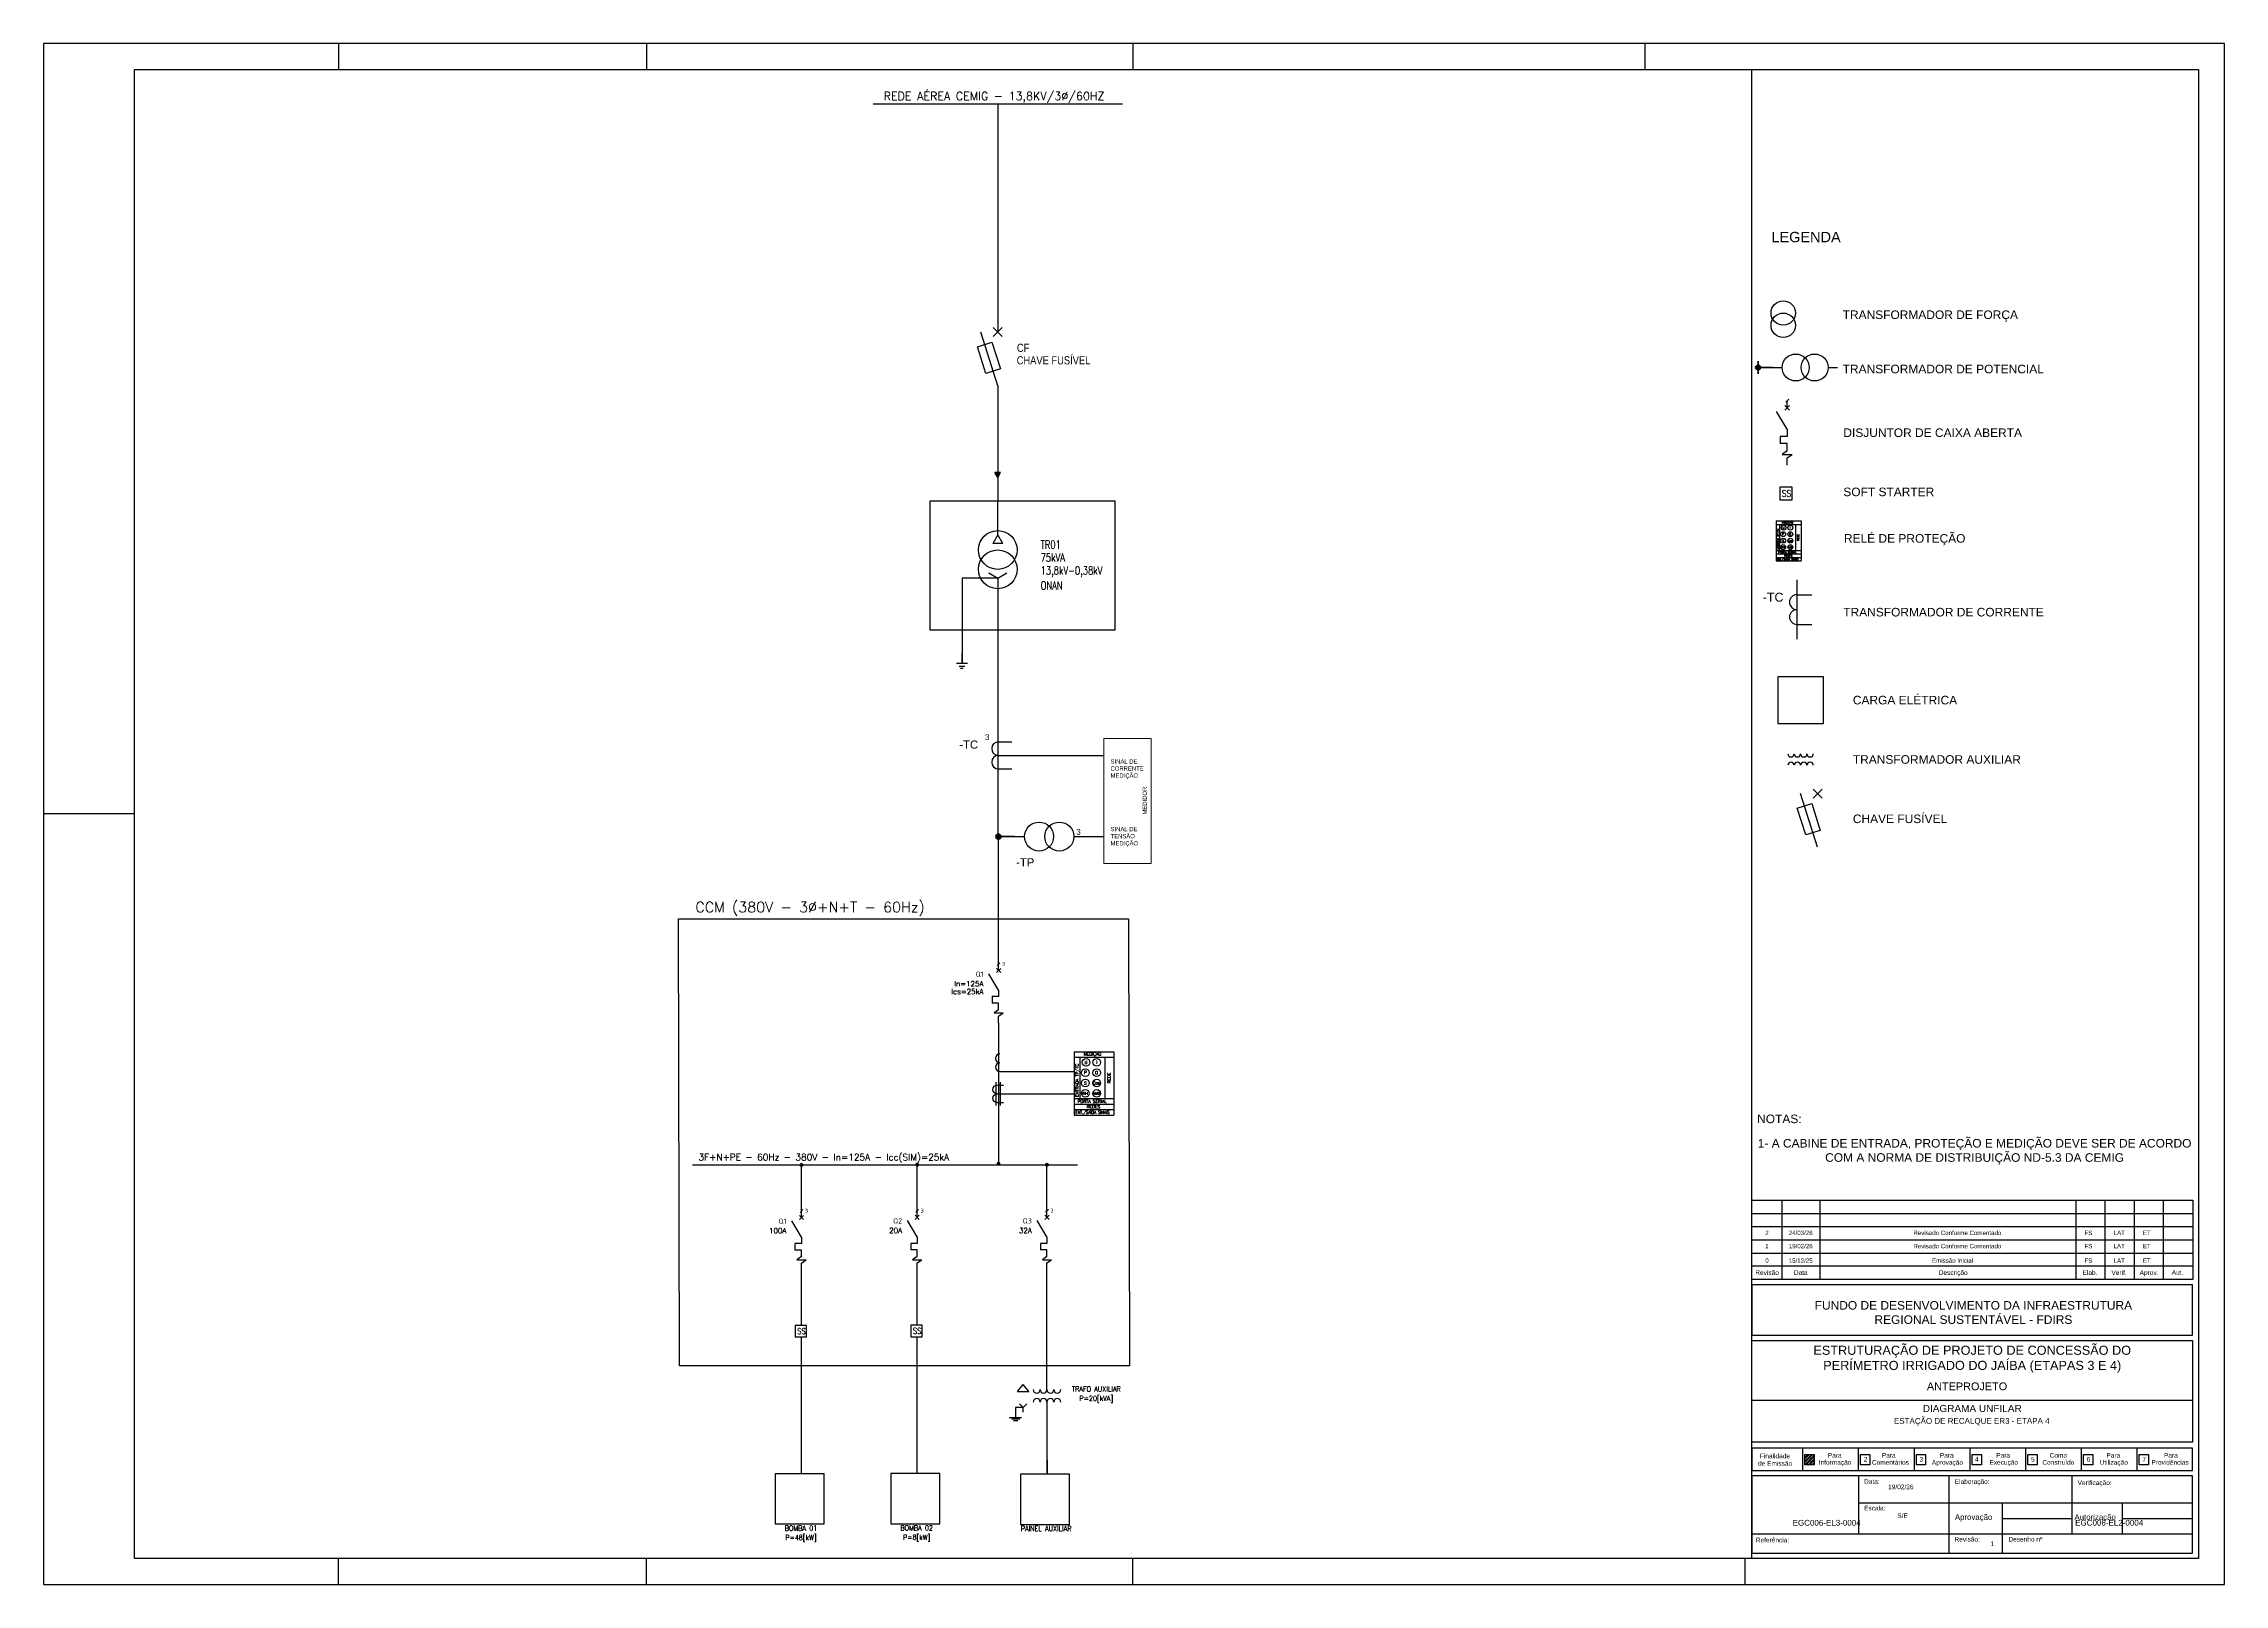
# Paper-space layout 'Layout1' of a CAD drawing. Header units: metres, sheet in millimetres. Extents: x 0 to 841, y 0 to 594.
# The model-space entities are those that its viewports show. They can reach past a viewport. Long polylines and large blocks are cut down to what shows.
import ezdxf
from ezdxf.enums import TextEntityAlignment as Align

# ---------------------------------------------------------------- set-up
doc = ezdxf.new("R2010")
doc.units = ezdxf.units.M
doc.header["$LTSCALE"] = 50
doc.header["$MEASUREMENT"] = 0
doc.header["$PDMODE"] = 1
doc.header["$PDSIZE"] = 10
for name, pattern in [('CONTINUA', [0.6, 0.2, 0.2, 0.2]), ('DASHDOTX2', [2, 1, -0.5, 0, -0.5]), ('PHANTOM', [63.5, 31.75, -6.35, 6.35, -6.35, 6.35, -6.35])]:
    doc.linetypes.add(name, pattern=pattern)
doc.layers.get('0').update_dxf_attribs({"linetype": 'CONTINUOUS'})
for name, color, linetype in [('1', 1, 'CONTINUOUS'), ('2', 7, 'CONTINUOUS'), ('3', 1, 'CONTINUOUS'), ('5', 1, 'CONTINUOUS'), ('A-FORMATO', 7, 'CONTINUOUS'), ('condutores', 1, 'CONTINUOUS'), ('E-SYM2', 7, 'CONTINUOUS'), ('EL_TEXTO', 2, 'CONTINUOUS'), ('EL_VIEWPORT', 6, 'CONTINUOUS'), ('LIMITE', 4, 'DASHDOTX2'), ('LINHA V', 3, 'CONTINUOUS'), ('NOTAS_GERAIS', 8, 'CONTINUOUS')]:
    doc.layers.add(name, color=color, linetype=linetype)
doc.layers.add('A-WINDOWS', color=255, linetype='CONTINUOUS', plot=False)
for name, color, linetype, lineweight in [('EPLAN100', 7, 'CONTINUOUS', 0), ('EPLAN108', 1, 'CONTINUOUS', 35), ('EPLAN300', 1, 'CONTINUOUS', 25), ('EPLAN311', 1, 'CONTINUOUS', 25), ('EPLAN400', 7, 'CONTINUOUS', 35), ('EPLAN540', 1, 'CONTINUOUS', 50)]:
    doc.layers.add(name, color=color, linetype=linetype, lineweight=lineweight)
doc.styles.add('ARIAL', font='arial.ttf', dxfattribs={"height": 50})
doc.styles.add('Arial Narrow2', font='ARIALN.TTF', dxfattribs={"height": 2})
doc.styles.add('R120', font='simplex.shx', dxfattribs={"height": 3})
doc.styles.add('ROMANS', font='romans.shx', dxfattribs={"width": 0.9})
doc.styles.add('SIMPLEX', font='isocp.shx')

# ---------------------------------------------------------------- blocks, each defined once
blk = doc.blocks.new('A$C867801d4')
at = {"layer": 'EPLAN311', "linetype": 'Continuous', "lineweight": 50, "ltscale": 4}
h = blk.add_hatch(color=1, dxfattribs=at)
edge = h.paths.add_edge_path()
edge.add_arc((-179.85, -124.86), 0.909, 0, 360)
at = {"color": 7}
for p, q in [((-158.61, -287.37), (-155.12, -290.85)), ((-158.61, -290.85), (-155.12, -287.37))]:
    blk.add_line(p, q, dxfattribs=at)
at = {"layer": '1'}
blk.add_line((-169.17, -138.24), (-168, -137.07), dxfattribs=at)
at = {"layer": '3', "color": 1}
for p, q in [((-167.71, -139.54), (-169.46, -141.29)), ((-169.46, -139.54), (-167.71, -141.29)), ((-168.59, -151.46), (-171.35, -151.46)), ((-171.35, -151.46), (-171.35, -154.22)), ((-168.59, -154.22), (-171.35, -154.22))]:
    blk.add_line(p, q, dxfattribs=at)
at = {"layer": '3'}
for p, q in [((-168.59, -156.99), (-170.52, -158.37)), ((-170.52, -158.37), (-166.65, -158.37)), ((-168.59, -159.75), (-166.65, -158.37))]:
    blk.add_line(p, q, dxfattribs=at)
for points in [[(-166.71, -170.98), (-171.5, -170.98), (-171.5, -175.88), (-166.71, -175.88)], [(-154.65, -244.15), (-172.21, -244.15), (-172.21, -262.09), (-154.65, -262.09)]]:
    blk.add_lwpolyline(points, close=True, dxfattribs=at)
at = {"layer": '5', "color": 1}
for p, q in [((-168.59, -148.7), (-172.73, -141.8)), ((-168.59, -148.7), (-168.59, -151.46)), ((-168.59, -156.99), (-168.59, -154.22))]:
    blk.add_line(p, q, dxfattribs=at)
at = {"layer": '5'}
for p, q in [((-168.59, -140.41), (-168.59, -137.65)), ((-168.59, -162.51), (-168.59, -159.75))]:
    blk.add_line(p, q, dxfattribs=at)
at = {"layer": 'A-FORMATO'}
for p, q in [((-172.88, -184.03), (-163.25, -184.03)), ((-172.88, -184.03), (-172.88, -199.43)), ((-163.25, -184.03), (-163.25, -199.43)), ((-172.88, -185.37), (-163.25, -185.37)), ((-171.54, -185.37), (-171.54, -195.41)), ((-165.32, -195.41), (-165.32, -185.37)), ((-172.88, -195.41), (-163.25, -195.41)), ((-172.88, -196.75), (-163.25, -196.75)), ((-172.88, -198.09), (-163.25, -198.09)), ((-172.88, -199.43), (-163.25, -199.43)), ((-171.54, -195.41), (-163.25, -195.41))]:
    blk.add_line(p, q, dxfattribs=at)
at = {"layer": 'A-FORMATO', "color": 3}
for centre in [(-170.13, -103.86), (-170.13, -108.58)]:
    blk.add_circle(centre, 4.71, dxfattribs=at)
at = {"layer": 'A-FORMATO'}
for centre in [(-170.16, -189.13), (-170.16, -191.64), (-170.16, -194.15), (-169.98, -186.62), (-167.39, -186.62), (-167.39, -189.13), (-167.39, -191.64), (-167.39, -194.15)]:
    blk.add_circle(centre, 0.936, dxfattribs=at)
at = {"layer": 'EL_VIEWPORT', "color": 1, "linetype": 'Continuous'}
for centre, start, end in [((-167.11, -273.77), 180, 0), ((-167.11, -278.22), 0, 180), ((-164.66, -273.77), 180, 0), ((-164.66, -278.22), 0, 180), ((-162.2, -273.77), 180, 0), ((-162.2, -278.22), 0, 180), ((-159.75, -273.77), 180, 0), ((-159.75, -278.22), 0, 180)]:
    blk.add_arc(centre, 1.23, start, end, dxfattribs=at)
at = {"layer": 'EPLAN300', "linetype": 'Continuous', "lineweight": 25, "ltscale": 4}
for p, q in [((-174.14, -124.86), (-170.5, -124.86)), ((-152.83, -124.86), (-149.19, -124.86)), ((-164.84, -206.73), (-164.84, -229.65)), ((-164.84, -212.46), (-159.1, -212.46)), ((-164.84, -223.92), (-159.1, -223.92))]:
    blk.add_line(p, q, dxfattribs=at)
for centre in [(-165.31, -124.86), (-158.03, -124.86)]:
    blk.add_circle(centre, 5.2, dxfattribs=at)
for centre in [(-164.84, -215.33), (-164.84, -221.06)]:
    blk.add_arc(centre, 2.87, 90, 270, dxfattribs=at)
at = {"layer": 'EPLAN311', "color": 1, "linetype": 'Continuous', "lineweight": 50, "ltscale": 4}
for p, q in [((-179.85, -122.44), (-179.85, -127.29)), ((-177.43, -124.86), (-179.85, -124.86))]:
    blk.add_line(p, q, dxfattribs=at)
at = {"layer": 'EPLAN311', "linetype": 'Continuous'}
blk.add_line((-156.86, -309.79), (-163.43, -289.11), dxfattribs=at)
at = {"layer": 'EPLAN311'}
blk.add_lwpolyline([(-159.13, -292.96), (-155.85, -303.3), (-161.43, -305.07), (-164.72, -294.73), (-159.13, -292.96)], dxfattribs=at)
at = {"layer": 'EPLAN311', "color": 1, "linetype": 'Continuous', "lineweight": 50, "ltscale": 4}
blk.add_circle((-179.85, -124.86), 0.909, dxfattribs=at)
at = {"layer": 'EPLAN540', "color": 1, "linetype": 'Continuous', "lineweight": 50, "ltscale": 4}
blk.add_line((-177.43, -124.86), (-174.14, -124.86), dxfattribs=at)
at = {"layer": 'A-FORMATO', "color": 2, "insert": (-174.67, -72.56), "char_height": 4, "width": 135.9324, "attachment_point": 1, "style": 'ARIAL'}
blk.add_mtext('LEGENDA ', dxfattribs=at)
at = {"layer": 'A-FORMATO', "char_height": 3.3, "width": 135.9324, "attachment_point": 4, "style": 'ARIAL'}
for s, insert in [('TRANSFORMADOR DE FORÇA', (-147.21, -105.02)), ('TRANSFORMADOR DE POTENCIAL', (-147.21, -125.47)), ('DISJUNTOR DE CAIXA ABERTA', (-146.95, -150.03)), ('SOFT STARTER', (-146.96, -172.84)), ('RELÉ DE PROTEÇÃO', (-146.72, -191.26)), ('TRANSFORMADOR DE CORRENTE', (-146.98, -219.21)), ('CARGA ELÉTRICA', (-143.28, -253.12)), ('TRANSFORMADOR AUXILIAR', (-143.28, -276)), ('CHAVE FUSÍVEL', (-143.28, -298.88))]:
    blk.add_mtext(s, dxfattribs=dict(at, insert=insert))
at = {"layer": 'EL_TEXTO', "insert": (-168.86, -172.19), "char_height": 2.4758, "width": 29.1959, "attachment_point": 2, "line_spacing_factor": 1.074406, "style": 'ROMANS'}
blk.add_mtext('{\\W0.85;SS}', dxfattribs=at)
at = {"layer": 'EPLAN400', "color": 1, "style": 'ARIAL'}
blk.add_text('-TC', height=3.444, dxfattribs=at).set_placement((-170.02, -215.14), align=Align.RIGHT)
at = {"layer": 'NOTAS_GERAIS', "linetype": 'CONTINUA', "lineweight": 25, "style": 'ROMANS'}
for s, height, p in [('MEDIÇÃO', 0.76, (-170.61, -184.99)), ('S', 0.76, (-170.49, -192.05)), ('P', 0.76, (-170.51, -189.45)), ('U', 0.76, (-170.37, -187)), ('Q', 0.76, (-167.8, -189.52)), ('I', 0.76, (-167.52, -186.94)), ('PORTA SERIAL', 0.7599, (-172.07, -196.46)), ('WH', 0.76, (-171.01, -194.54)), ('REDES', 0.76, (-169.83, -197.78))]:
    blk.add_text(s, height=height, dxfattribs=at).set_placement(p)
for s, height, p in [('ENTRADA TP/TC', 0.7599, (-171.81, -195.01)), ('REDE', 0.76, (-164.02, -191.72))]:
    blk.add_text(s, height=height, rotation=90, dxfattribs=at).set_placement(p)
for s, height, width, p in [('Cos', 0.76, 0.9, (-168.33, -192.01)), ('ENT./SAÍDA SINAIS', 0.7599, 0.85, (-172.62, -199.12))]:
    blk.add_text(s, height=height, dxfattribs=dict(at, width=width)).set_placement(p)
at = {"layer": 'NOTAS_GERAIS', "style": 'R120', "width": 0.65}
blk.add_text('VARH', height=0.684, dxfattribs=at).set_placement((-168.25, -194.53))
blk = doc.blocks.new('TRAFO_JANELA')
at = {"ltscale": 5}
for p, q in [((0, -4.47), (0, 4.47)), ((0.49, 3.36), (2.95, 3.36)), ((1.66, -4.47), (1.66, 4.47)), ((0.49, -0.01), (2.95, -0.01)), ((0.49, -3.39), (2.95, -3.39))]:
    blk.add_line(p, q, dxfattribs=at)
for centre in [(0.49, 1.68), (0.49, -1.7)]:
    blk.add_arc(centre, 1.69, 90, 270)
blk = doc.blocks.new('TRAFO_CORRENTE')
at = {"ltscale": 5}
blk.add_line((0.97, -3.37), (6.7, -3.37), dxfattribs=at)
for centre in [(0.97, 1.69), (0.97, -1.69)]:
    blk.add_arc(centre, 1.69, 90, 270)
blk = doc.blocks.new('*U4')
at = {"layer": '1'}
blk.add_line((-0.53, -0.53), (0.53, 0.53), dxfattribs=at)
at = {"layer": '3', "color": 1}
for p, q in [((0.8, -1.7), (-0.8, -3.3)), ((-0.8, -1.7), (0.8, -3.3)), ((0, -12.5), (-2.5, -12.5)), ((-2.5, -12.5), (-2.5, -15)), ((0, -15), (-2.5, -15))]:
    blk.add_line(p, q, dxfattribs=at)
at = {"layer": '3'}
for p, q in [((0, -17.5), (-1.75, -18.75)), ((-1.75, -18.75), (1.75, -18.75)), ((0, -20), (1.75, -18.75))]:
    blk.add_line(p, q, dxfattribs=at)
at = {"layer": '5'}
for p, q in [((0, -2.5), (0, 0)), ((0, -22.5), (0, -20))]:
    blk.add_line(p, q, dxfattribs=at)
at = {"layer": '5', "color": 1}
for p, q in [((0, -10), (-3.75, -3.76)), ((0, -10), (0, -12.5)), ((0, -17.5), (0, -15))]:
    blk.add_line(p, q, dxfattribs=at)
at = {"layer": '2', "style": 'SIMPLEX'}
blk.add_attdef('POLOS', text='', height=1.5, dxfattribs=at).set_placement((1.3, 0.08), align=Align.MIDDLE_LEFT)
at = {"layer": 'EL_TEXTO', "style": 'ROMANS'}
for tag, p in [('CORRNOM', (-5.79, -7.54)), ('CAPINTERR', (-5.79, -10.54)), ('AJMAGN', (-5.79, -16.54)), ('AJTERM', (-5.79, -13.54))]:
    blk.add_attdef(tag, text='', height=2, dxfattribs=at).set_placement(p, align=Align.MIDDLE_RIGHT)
at = {"layer": 'EL_TEXTO', "color": 1, "style": 'SIMPLEX'}
blk.add_attdef('TAG', text='', height=2, dxfattribs=at).set_placement((-5.79, -3.88), align=Align.MIDDLE_RIGHT)
blk = doc.blocks.new('*U5')
at = {"layer": '1'}
blk.add_line((-0.53, -0.53), (0.53, 0.53), dxfattribs=at)
at = {"layer": '3', "color": 1}
for p, q in [((0.8, -1.7), (-0.8, -3.3)), ((-0.8, -1.7), (0.8, -3.3)), ((0, -12.5), (-2.5, -12.5)), ((-2.5, -12.5), (-2.5, -15)), ((0, -15), (-2.5, -15))]:
    blk.add_line(p, q, dxfattribs=at)
at = {"layer": '3'}
for p, q in [((0, -17.5), (-1.75, -18.75)), ((-1.75, -18.75), (1.75, -18.75)), ((0, -20), (1.75, -18.75))]:
    blk.add_line(p, q, dxfattribs=at)
at = {"layer": '5'}
for p, q in [((0, -2.5), (0, 0)), ((0, -22.5), (0, -20))]:
    blk.add_line(p, q, dxfattribs=at)
at = {"layer": '5', "color": 1}
for p, q in [((0, -10), (-3.75, -3.76)), ((0, -10), (0, -12.5)), ((0, -17.5), (0, -15))]:
    blk.add_line(p, q, dxfattribs=at)
at = {"layer": '2', "style": 'SIMPLEX'}
blk.add_attdef('POLOS', text='', height=1.5, dxfattribs=at).set_placement((1.3, 0.08), align=Align.MIDDLE_LEFT)
at = {"layer": 'EL_TEXTO', "style": 'ROMANS'}
for tag, p in [('CORRNOM', (-5.79, -7.54)), ('CAPINTERR', (-5.79, -10.54)), ('AJMAGN', (-5.79, -16.54)), ('AJTERM', (-5.79, -13.54))]:
    blk.add_attdef(tag, text='', height=2, dxfattribs=at).set_placement(p, align=Align.MIDDLE_RIGHT)
at = {"layer": 'EL_TEXTO', "color": 1, "style": 'SIMPLEX'}
blk.add_attdef('TAG', text='', height=2, dxfattribs=at).set_placement((-5.79, -3.88), align=Align.MIDDLE_RIGHT)
blk = doc.blocks.new('*U6')
at = {"layer": '1'}
blk.add_line((-0.53, -0.53), (0.53, 0.53), dxfattribs=at)
at = {"layer": '3', "color": 1}
for p, q in [((0.8, -1.7), (-0.8, -3.3)), ((-0.8, -1.7), (0.8, -3.3)), ((0, -12.5), (-2.5, -12.5)), ((-2.5, -12.5), (-2.5, -15)), ((0, -15), (-2.5, -15))]:
    blk.add_line(p, q, dxfattribs=at)
at = {"layer": '3'}
for p, q in [((0, -17.5), (-1.75, -18.75)), ((-1.75, -18.75), (1.75, -18.75)), ((0, -20), (1.75, -18.75))]:
    blk.add_line(p, q, dxfattribs=at)
at = {"layer": '5'}
for p, q in [((0, -2.5), (0, 0)), ((0, -22.5), (0, -20))]:
    blk.add_line(p, q, dxfattribs=at)
at = {"layer": '5', "color": 1}
for p, q in [((0, -10), (-3.75, -3.76)), ((0, -10), (0, -12.5)), ((0, -17.5), (0, -15))]:
    blk.add_line(p, q, dxfattribs=at)
at = {"layer": '2', "style": 'SIMPLEX'}
blk.add_attdef('POLOS', text='', height=1.5, dxfattribs=at).set_placement((1.3, 0.08), align=Align.MIDDLE_LEFT)
at = {"layer": 'EL_TEXTO', "style": 'ROMANS'}
for tag, p in [('CORRNOM', (-5.79, -7.54)), ('CAPINTERR', (-5.79, -10.54)), ('AJMAGN', (-5.79, -16.54)), ('AJTERM', (-5.79, -13.54))]:
    blk.add_attdef(tag, text='', height=2, dxfattribs=at).set_placement(p, align=Align.MIDDLE_RIGHT)
at = {"layer": 'EL_TEXTO', "color": 1, "style": 'SIMPLEX'}
blk.add_attdef('TAG', text='', height=2, dxfattribs=at).set_placement((-5.79, -3.88), align=Align.MIDDLE_RIGHT)
blk = doc.blocks.new('*U7')
at = {"layer": '1'}
blk.add_line((-0.53, -0.53), (0.53, 0.53), dxfattribs=at)
at = {"layer": '3', "color": 1}
for p, q in [((0.8, -1.7), (-0.8, -3.3)), ((-0.8, -1.7), (0.8, -3.3)), ((0, -12.5), (-2.5, -12.5)), ((-2.5, -12.5), (-2.5, -15)), ((0, -15), (-2.5, -15))]:
    blk.add_line(p, q, dxfattribs=at)
at = {"layer": '3'}
for p, q in [((0, -17.5), (-1.75, -18.75)), ((-1.75, -18.75), (1.75, -18.75)), ((0, -20), (1.75, -18.75))]:
    blk.add_line(p, q, dxfattribs=at)
at = {"layer": '5'}
for p, q in [((0, -2.5), (0, 0)), ((0, -22.5), (0, -20))]:
    blk.add_line(p, q, dxfattribs=at)
at = {"layer": '5', "color": 1}
for p, q in [((0, -10), (-3.75, -3.76)), ((0, -10), (0, -12.5)), ((0, -17.5), (0, -15))]:
    blk.add_line(p, q, dxfattribs=at)
at = {"layer": '2', "style": 'SIMPLEX'}
blk.add_attdef('POLOS', text='', height=1.5, dxfattribs=at).set_placement((1.3, 0.08), align=Align.MIDDLE_LEFT)
at = {"layer": 'EL_TEXTO', "style": 'ROMANS'}
for tag, p in [('CORRNOM', (-5.79, -7.54)), ('CAPINTERR', (-5.79, -10.54)), ('AJMAGN', (-5.79, -16.54)), ('AJTERM', (-5.79, -13.54))]:
    blk.add_attdef(tag, text='', height=2, dxfattribs=at).set_placement(p, align=Align.MIDDLE_RIGHT)
at = {"layer": 'EL_TEXTO', "color": 1, "style": 'SIMPLEX'}
blk.add_attdef('TAG', text='', height=2, dxfattribs=at).set_placement((-5.79, -3.88), align=Align.MIDDLE_RIGHT)

msp = doc.modelspace()

# ---------------------------------------------------------------- hatches: boundary and pattern name
at = {"layer": 'condutores', "linetype": 'CONTINUA', "lineweight": 25}
h = msp.add_hatch(color=256, dxfattribs=at)
h.dxf.hatch_style = 1
h.paths.add_polyline_path([(4204.78, 2937.5), (4207.2, 2937.5), (4205.99, 2935.41)])
at = {"layer": 'EPLAN311', "linetype": 'Continuous', "lineweight": 50, "ltscale": 4}
h = msp.add_hatch(color=1, dxfattribs=at)
edge = h.paths.add_edge_path()
edge.add_arc((4206.27, 2783.35), 1.07, 0, 360)

# ---------------------------------------------------------------- linework, layer by layer
at = {"color": 5, "linetype": 'Continuous'}
msp.add_line((4205.99, 2974.23), (4198.76, 2997.01), dxfattribs=at)
at = {"color": 7}
for p, q in [((4204.07, 2998.93), (4207.91, 2995.1)), ((4204.07, 2995.1), (4207.91, 2998.93))]:
    msp.add_line(p, q, dxfattribs=at)
for p, q in [((4238.35, 2692.25), (4255.15, 2692.25)), ((4238.35, 2692.25), (4238.35, 2665.39)), ((4238.35, 2689.91), (4255.15, 2689.91)), ((4240.69, 2689.91), (4240.69, 2672.39)), ((4251.53, 2672.39), (4251.53, 2689.91)), ((4255.15, 2692.25), (4255.15, 2665.39)), ((4238.35, 2672.39), (4255.15, 2672.39)), ((4238.35, 2670.06), (4255.15, 2670.06)), ((4240.69, 2672.39), (4255.15, 2672.39)), ((4238.35, 2667.72), (4255.15, 2667.72)), ((4238.35, 2665.39), (4255.15, 2665.39))]:
    msp.add_line(p, q)
at = {"color": 2}
msp.add_lwpolyline([(4203.49, 2992.77), (4207.11, 2981.38), (4200.96, 2979.43), (4197.34, 2990.82), (4203.49, 2992.77)], dxfattribs=at)
at = {"color": 3, "linetype": 'Continuous'}
for centre in [(4205.99, 2904.73), (4205.99, 2896.54)]:
    msp.add_circle(centre, 8.2, dxfattribs=at)
for centre in [(4243.4, 2687.73), (4247.92, 2687.72), (4243.1, 2683.35), (4243.1, 2678.97), (4247.92, 2683.34), (4247.92, 2678.96), (4243.1, 2674.59), (4247.92, 2674.58)]:
    msp.add_circle(centre, 1.63)
at = {"layer": '2', "ltscale": 0.1, "const_width": 0.829, "elevation": 93.91}
msp.add_lwpolyline([(4122.42, 2644.27, 1), (4123.25, 2644.27, 1)], format="xyb", close=True, dxfattribs=at)
at = {"layer": '2', "ltscale": 0.1, "const_width": 0.829}
for points in [[(4171.44, 2644.36, 1), (4172.27, 2644.36, 1)], [(4205.89, 2644.77, 1), (4206.72, 2644.77, 1)], [(4226.41, 2644.36, 1), (4227.24, 2644.36, 1)]]:
    msp.add_lwpolyline(points, format="xyb", close=True, dxfattribs=at)
at = {"layer": '3', "ltscale": 0.1}
for p, q in [((4122.84, 2624.93, 93.91), (4122.84, 2644.27, 93.91)), ((4171.85, 2625.03), (4171.85, 2644.36)), ((4226.83, 2625.03), (4226.83, 2644.36)), ((4122.84, 2576.33, 93.91), (4122.84, 2602.68, 93.91)), ((4171.85, 2576.43), (4171.85, 2602.77)), ((4226.83, 2549.09), (4226.83, 2602.77)), ((4122.84, 2513.5, 93.91), (4122.84, 2571.44, 93.91)), ((4171.85, 2513.59), (4171.85, 2571.53))]:
    msp.add_line(p, q, dxfattribs=at)
at = {"layer": '3'}
for p, q in [((4226.83, 2543.95), (4226.83, 2513.33)), ((4226.87, 2519.38), (4226.87, 2513.33))]:
    msp.add_line(p, q, dxfattribs=at)
at = {"layer": '3', "elevation": 93.91}
for points in [[(4124.98, 2576.33), (4120.19, 2576.33), (4120.19, 2571.44), (4124.98, 2571.44)], [(4132.39, 2513.44), (4111.64, 2513.44), (4111.64, 2492.24), (4132.39, 2492.24)]]:
    msp.add_lwpolyline(points, close=True, dxfattribs=at)
at = {"layer": '3'}
for points in [[(4173.99, 2576.43), (4169.2, 2576.43), (4169.2, 2571.53), (4173.99, 2571.53)], [(4181.41, 2513.53), (4160.66, 2513.53), (4160.66, 2492.33), (4181.41, 2492.33)], [(4236.42, 2513.26), (4215.67, 2513.26), (4215.67, 2492.06), (4236.42, 2492.06)]]:
    msp.add_lwpolyline(points, close=True, dxfattribs=at)
at = {"layer": 'condutores', "linetype": 'CONTINUA', "lineweight": 25}
for p, q in [((4205.99, 2935.41), (4204.78, 2937.5)), ((4207.2, 2937.5), (4204.78, 2937.5)), ((4205.99, 2935.41), (4207.2, 2937.5))]:
    msp.add_line(p, q, dxfattribs=at)
at = {"layer": 'condutores', "linetype": 'Continuous', "lineweight": 25}
msp.add_line((4207.03, 2674.39), (4238.13, 2674.39), dxfattribs=at)
msp.add_lwpolyline([(4206.89, 2683.82), (4238.35, 2683.82)], dxfattribs=at)
at = {"layer": 'condutores', "linetype": 'CONTINUA', "lineweight": 25}
for p in [(4243.25, 2683.34), (4251.53, 2685.02), (4090.8, 2626.84), (4099.08, 2628.51), (4004.47, 2543.29), (4012.76, 2544.97), (4011.93, 2495.22), (4003.64, 2493.54)]:
    msp.add_point(p, dxfattribs=at)
at = {"layer": 'E-SYM2', "linetype": 'Continuous'}
for p, q in [((4205.99, 2911.21), (4203.82, 2907.46)), ((4208.16, 2907.46), (4205.99, 2911.21)), ((4208.16, 2907.46), (4203.82, 2907.46)), ((4202.23, 2894.98), (4205.99, 2892.82)), ((4205.99, 2892.82), (4209.78, 2894.98))]:
    msp.add_line(p, q, dxfattribs=at)
at = {"layer": 'E-SYM2'}
for points in [[(4205.99, 2892.82), (4190.83, 2892.82), (4190.83, 2860.68)], [(4193.17, 2856.61), (4188.49, 2856.61)], [(4192, 2855.44), (4189.59, 2855.44)], [(4191.31, 2854.48), (4190.14, 2854.48)]]:
    msp.add_lwpolyline(points, dxfattribs=at)
msp.add_lwpolyline([(4190.83, 2860.68), (4190.83, 2860.68), (4190.83, 2856.61), (4190.83, 2856.61)], close=True, dxfattribs=at)
at = {"layer": 'EL_VIEWPORT', "color": 1, "linetype": 'Continuous'}
for p, q in [((4214.29, 2548.39), (4216.72, 2551.28)), ((4219.15, 2548.39), (4216.72, 2551.28)), ((4216.72, 2541.62), (4213.44, 2541.62)), ((4213.44, 2541.62), (4213.44, 2537.21)), ((4214.29, 2548.39), (4219.15, 2548.39)), ((4216.72, 2541.62), (4215.18, 2543.16)), ((4216.72, 2541.62), (4218.26, 2543.16)), ((4216.72, 2539.56), (4216.72, 2541.62)), ((4216.06, 2537.21), (4210.84, 2537.21)), ((4215.26, 2536.57), (4211.88, 2536.57)), ((4214.42, 2535.94), (4212.67, 2535.94))]:
    msp.add_line(p, q, dxfattribs=at)
for centre, start, end in [((4222.48, 2549.12), 180, 0), ((4222.48, 2543.86), 0, 180), ((4225.38, 2549.12), 180, 0), ((4225.38, 2543.86), 0, 180), ((4228.28, 2549.12), 180, 0), ((4228.28, 2543.86), 0, 180), ((4231.18, 2549.12), 180, 0), ((4231.18, 2543.86), 0, 180)]:
    msp.add_arc(centre, 1.45, start, end, dxfattribs=at)
at = {"layer": 'EPLAN100', "color": 0, "linetype": 'Continuous', "lineweight": 0, "ltscale": 4}
msp.add_lwpolyline([(4250.89, 2771.89), (4270.95, 2771.89), (4270.95, 2824.9), (4250.89, 2824.9)], close=True, dxfattribs=at)
at = {"layer": 'EPLAN300', "linetype": 'Continuous', "lineweight": 25, "ltscale": 4}
for p, q in [((4206.27, 2823.47), (4212, 2823.47)), ((4206.27, 2812.01), (4212, 2812.01)), ((4213.02, 2783.35), (4217.32, 2783.35)), ((4238.2, 2783.35), (4242.5, 2783.35))]:
    msp.add_line(p, q, dxfattribs=at)
for centre in [(4223.46, 2783.35), (4232.06, 2783.35)]:
    msp.add_circle(centre, 6.14, dxfattribs=at)
for centre in [(4206.27, 2820.6), (4206.27, 2814.87)]:
    msp.add_arc(centre, 2.87, 90, 270, dxfattribs=at)
at = {"layer": 'EPLAN311', "linetype": 'Continuous', "lineweight": 25, "ltscale": 4}
msp.add_line((4153.2, 3093.62), (4258.78, 3093.62), dxfattribs=at)
at = {"layer": 'EPLAN311', "ltscale": 3}
for p, q in [((4205.99, 3093.62), (4205.99, 2997.01)), ((4205.99, 2974.23), (4205.99, 2925.59)), ((4205.99, 2870.78), (4205.99, 2784.39))]:
    msp.add_line(p, q, dxfattribs=at)
at = {"layer": 'EPLAN311', "color": 1, "linetype": 'Continuous', "lineweight": 25, "ltscale": 4}
for p, q in [((4206.27, 2817.74), (4250.89, 2817.74)), ((4206.33, 2726.6), (4206.27, 2783.35)), ((4238.2, 2783.35), (4250.89, 2783.35)), ((4206.33, 2704.5), (4206.3, 2644.77)), ((4076.69, 2644.36), (4239.8, 2644.36))]:
    msp.add_line(p, q, dxfattribs=at)
at = {"layer": 'EPLAN311', "color": 1, "linetype": 'Continuous', "lineweight": 50, "ltscale": 4}
msp.add_line((4209.13, 2783.35), (4206.27, 2783.35), dxfattribs=at)
msp.add_circle((4206.27, 2783.35), 1.07, dxfattribs=at)
at = {"layer": 'EPLAN540', "color": 1, "linetype": 'Continuous', "lineweight": 50, "ltscale": 4}
msp.add_line((4209.13, 2783.35), (4213.02, 2783.35), dxfattribs=at)
at = {"layer": 'LIMITE', "linetype": 'PHANTOM', "ltscale": 0.3}
for p, q in [((4177.35, 2870.78), (4177.35, 2925.59)), ((4177.35, 2925.59), (4255.73, 2925.59)), ((4255.73, 2870.78), (4255.73, 2925.59)), ((4255.73, 2870.78), (4177.35, 2870.78))]:
    msp.add_line(p, q, dxfattribs=at)
at = {"layer": 'LIMITE', "color": 7, "linetype": 'PHANTOM', "ltscale": 0.3}
msp.add_lwpolyline([(4070.77, 2748.53), (4261.43, 2748.53), (4261.77, 2559.26), (4071.1, 2559.26)], close=True, dxfattribs=at)
at = {"layer": 'LINHA V', "ltscale": 0.5}
for p, q in [((4205.99, 2911.21), (4205.99, 2925.59)), ((4205.99, 2892.82), (4205.99, 2870.78))]:
    msp.add_line(p, q, dxfattribs=at)

# ---------------------------------------------------------------- block references
at = {"layer": '3'}
ref = msp.add_blockref('*U4', (4206.33, 2729.36), dxfattribs=dict(at, xscale=1.104789002183372, yscale=1.104789002183372, zscale=1.104789002183372))
ref.add_attrib('TAG', 'Q1', dxfattribs={"layer": 'EL_TEXTO', "color": 0, "height": 2.21, "style": 'SIMPLEX'}).set_placement((4199.93, 2725.08), align=Align.MIDDLE_RIGHT)
ref.add_attrib('CORRNOM', 'In=125A', dxfattribs={"layer": 'EL_TEXTO', "height": 2.21, "style": 'ROMANS'}).set_placement((4199.93, 2721.03), align=Align.MIDDLE_RIGHT)
ref.add_attrib('CAPINTERR', 'Ics=25kA', dxfattribs={"layer": 'EL_TEXTO', "height": 2.21, "style": 'ROMANS'}).set_placement((4199.93, 2717.71), align=Align.MIDDLE_RIGHT)
ref.add_attrib('POLOS', '3', dxfattribs={"layer": '2', "height": 1.66, "style": 'SIMPLEX'}).set_placement((4207.77, 2729.45), align=Align.MIDDLE_LEFT)
ref = msp.add_blockref('*U6', (4122.84, 2624.78, 93.91), dxfattribs=dict(at, xscale=1.104789002183372, yscale=1.104789002183372, zscale=1.104789002183372))
ref.add_attrib('TAG', 'Q1', dxfattribs={"layer": 'EL_TEXTO', "color": 0, "height": 2.21, "style": 'SIMPLEX'}).set_placement((4116.44, 2620.49, 93.91), align=Align.MIDDLE_RIGHT)
ref.add_attrib('CORRNOM', '100A', dxfattribs={"layer": 'EL_TEXTO', "height": 2.21, "style": 'ROMANS'}).set_placement((4116.44, 2616.44, 93.91), align=Align.MIDDLE_RIGHT)
ref.add_attrib('POLOS', '3', dxfattribs={"layer": '2', "height": 1.66, "style": 'SIMPLEX'}).set_placement((4124.28, 2624.86, 93.91), align=Align.MIDDLE_LEFT)
ref = msp.add_blockref('*U7', (4171.85, 2624.87), dxfattribs=dict(at, xscale=1.104789002183372, yscale=1.104789002183372, zscale=1.104789002183372))
ref.add_attrib('TAG', 'Q2', dxfattribs={"layer": 'EL_TEXTO', "color": 0, "height": 2.21, "style": 'SIMPLEX'}).set_placement((4165.45, 2620.58), align=Align.MIDDLE_RIGHT)
ref.add_attrib('CORRNOM', '20A', dxfattribs={"layer": 'EL_TEXTO', "height": 2.21, "style": 'ROMANS'}).set_placement((4165.45, 2616.53), align=Align.MIDDLE_RIGHT)
ref.add_attrib('POLOS', '3', dxfattribs={"layer": '2', "height": 1.66, "style": 'SIMPLEX'}).set_placement((4173.29, 2624.95), align=Align.MIDDLE_LEFT)
ref = msp.add_blockref('*U5', (4226.83, 2624.87), dxfattribs=dict(at, xscale=1.104789002183372, yscale=1.104789002183372, zscale=1.104789002183372))
ref.add_attrib('TAG', 'Q3', dxfattribs={"layer": 'EL_TEXTO', "color": 1, "height": 2.21, "style": 'SIMPLEX'}).set_placement((4220.43, 2620.58), align=Align.MIDDLE_RIGHT)
ref.add_attrib('CORRNOM', '32A', dxfattribs={"layer": 'EL_TEXTO', "height": 2.21, "style": 'ROMANS'}).set_placement((4220.43, 2616.53), align=Align.MIDDLE_RIGHT)
ref.add_attrib('POLOS', '3', dxfattribs={"layer": '2', "height": 1.66, "style": 'SIMPLEX'}).set_placement((4228.27, 2624.95), align=Align.MIDDLE_LEFT)
at = {"layer": 'condutores', "xscale": 1.104789002183372, "yscale": 1.104789002183372, "zscale": 1.104789002183372}
msp.add_blockref('TRAFO_CORRENTE', (4205.82, 2687.55), dxfattribs=at)
at = {"layer": 'condutores', "xscale": -1.104789002183372, "yscale": 1.104789002183372, "zscale": 1.104789002183372, "rotation": 180}
msp.add_blockref('TRAFO_JANELA', (4205.19, 2674.38), dxfattribs=at)

# ---------------------------------------------------------------- texts
at = {"color": 1, "style": 'Arial Narrow2'}
for s, height, p in [('CHAVE FUSÍVEL', 3.4506, (4214.01, 2983.33)), ('CF', 3.451, (4214.1, 2988.62))]:
    msp.add_text(s, height=height, dxfattribs=at).set_placement(p)
at = {"layer": 'EL_TEXTO', "style": 'ROMANS'}
msp.add_text('REDE AÉREA CEMIG - 13,8KV/3Ø/60HZ', height=3.4506, dxfattribs=at).set_placement((4204.43, 3095.26), align=Align.CENTER)
at = {"layer": 'EL_TEXTO', "color": 3, "linetype": 'Continuous', "style": 'ROMANS', "width": 0.75}
for s, height, p in [('TR01', 3.451, (4224.14, 2905.26)), ('75kVA', 3.451, (4224.14, 2899.78)), ('13,8kV-0,38kV', 3.4506, (4224.14, 2894.31)), ('ONAN', 3.451, (4224.14, 2887.99))]:
    msp.add_text(s, height=height, dxfattribs=at).set_placement(p)
at = {"layer": 'EL_TEXTO', "style": 'R120'}
msp.add_text('CCM (380V - 3Ø+N+T - 60Hz)', height=4.4192, dxfattribs=at).set_placement((4077.88, 2749.94), align=Align.BOTTOM_LEFT)
at = {"layer": 'EL_TEXTO', "style": 'ROMANS'}
msp.add_text('3F+N+PE - 60Hz - 380V - In=125A - Icc(SIM)=25kA', height=2.762, dxfattribs=at).set_placement((4079.21, 2647.58, 93.91), align=Align.MIDDLE_LEFT)
at = {"layer": 'EL_TEXTO', "attachment_point": 2, "line_spacing_factor": 1.074406, "style": 'ROMANS'}
for s, insert, char_height, width in [('{\\W0.85;SS}', (4122.82, 2575.13, 93.91), 2.4758, 29.1959), ('{\\W0.85;SS}', (4171.83, 2575.22), 2.4758, 29.1959), ('{\\W0.85;TRAFO AUXILIAR\\PP=20[kVA]}', (4247.74, 2550.48), 2.2096, 26.0562), ('{\\W0.85;BOMBA 01\\PP=48[kW]}', (4122.61, 2491.54, 93.91), 2.2096, 26.0562), ('{\\W0.85;BOMBA 02\\PP=8[kW]}', (4171.62, 2491.64), 2.2096, 26.0562), ('{\\W0.85;PAINEL AUXILIAR}', (4226.46, 2491.37), 2.2096, 26.0562)]:
    msp.add_mtext(s, dxfattribs=dict(at, insert=insert, char_height=char_height, width=width))
at = {"layer": 'EPLAN108', "color": 1, "style": 'ARIAL'}
for p in [(4200.54, 2823.47), (4239.22, 2783.35)]:
    msp.add_text('3', height=2.48, dxfattribs=at).set_placement(p, align=Align.BOTTOM_LEFT)
at = {"layer": 'EPLAN108', "color": 0, "style": 'ARIAL'}
msp.add_text('MEDIDOR', height=1.791, rotation=90, dxfattribs=at).set_placement((4268.26, 2792.66), align=Align.MIDDLE_LEFT)
at = {"layer": 'EPLAN108', "color": 1, "char_height": 1.791, "attachment_point": 4, "style": 'ARIAL'}
for s, insert in [('SINAL DE\\PCORRENTE\\PMEDIÇÃO', (4253.76, 2811.9)), ('SINAL DE\\PTENSÃO\\PMEDIÇÃO', (4253.76, 2783.24))]:
    msp.add_mtext(s, dxfattribs=dict(at, insert=insert))
at = {"layer": 'EPLAN400', "color": 1, "style": 'ARIAL'}
msp.add_text('-TC', height=3.444, dxfattribs=at).set_placement((4197.67, 2820.6), align=Align.RIGHT)
msp.add_text('-TP', height=3.444, dxfattribs=at).set_placement((4217.61, 2769.69), align=Align.BOTTOM_CENTER)
at = {"layer": 'NOTAS_GERAIS', "linetype": 'CONTINUA', "lineweight": 25, "style": 'ROMANS'}
for s, height, p in [('MEDIÇÃO', 1.326, (4242.31, 2690.57)), ('S', 1.33, (4242.51, 2678.26)), ('P', 1.33, (4242.48, 2682.79)), ('U', 1.33, (4242.73, 2687.05)), ('Q', 1.33, (4247.21, 2682.67)), ('I', 1.33, (4247.71, 2687.16)), ('PORTA SERIAL', 1.3257, (4239.76, 2670.55)), ('WH', 1.326, (4241.62, 2673.91)), ('REDES', 1.326, (4243.66, 2668.26))]:
    msp.add_text(s, height=height, dxfattribs=at).set_placement(p)
for s, height, p in [('ENTRADA TP/TC', 1.3257, (4240.21, 2673.09)), ('REDE', 1.326, (4253.8, 2678.83))]:
    msp.add_text(s, height=height, rotation=90, dxfattribs=at).set_placement(p)
for s, height, width, p in [('Cos', 1.326, 0.9, (4246.28, 2678.33)), ('ENT./SAÍDA SINAIS', 1.3257, 0.85, (4238.8, 2665.92))]:
    msp.add_text(s, height=height, dxfattribs=dict(at, width=width)).set_placement(p)
at = {"layer": 'NOTAS_GERAIS', "style": 'R120', "width": 0.65}
msp.add_text('VARH', height=1.193, dxfattribs=at).set_placement((4246.43, 2673.92))

psp = doc.layouts.get("Layout1")

# ---------------------------------------------------------------- hatches: boundary and pattern name
at = {"layer": 'A-FORMATO'}
h = psp.add_hatch(dxfattribs=at)
h.set_pattern_fill('ANSI32', color=256, scale=0.1)
h.set_pattern_definition([(45, (0, 0), (-0.6735192, 0.6735192), []), (45, (0.449, 0), (-0.6735192, 0.6735192), [])])
h.paths.add_polyline_path([(679.24, 50.13), (682.82, 50.13), (682.82, 46.13), (679.24, 46.13)])

# ---------------------------------------------------------------- linework, layer by layer
at = {"color": 1}
psp.add_line((485.45, 470.05), (485.45, 470.05), dxfattribs=at)
at = {"layer": 'A-FORMATO', "color": 1}
for p, q in [((113.75, 594), (113.75, 584)), ((232.5, 594), (232.5, 584)), ((420, 594), (420, 584)), ((617.5, 594), (617.5, 584)), ((658.76, 10), (658.76, 584)), ((35, 297), (0, 297)), ((658.81, 143.03), (828.79, 143.03)), ((670.41, 117.56), (670.41, 148.12)), ((685.1, 117.56), (685.1, 148.12)), ((783.79, 117.56), (783.79, 148.12)), ((795.04, 117.56), (795.04, 148.12)), ((806.29, 117.56), (806.29, 148.12)), ((817.54, 117.56), (817.54, 148.12)), ((658.81, 137.94), (828.79, 137.94)), ((658.81, 132.84), (828.79, 132.84)), ((658.81, 127.75), (828.79, 127.75)), ((828.79, 122.66), (658.81, 122.66)), ((678.34, 52.56), (678.34, 43.93)), ((699.83, 52.56), (699.83, 43.93)), ((721.32, 52.56), (721.32, 43.93)), ((742.8, 52.56), (742.8, 43.93)), ((764.29, 52.56), (764.29, 43.93)), ((785.78, 52.56), (785.78, 43.93)), ((807.27, 52.56), (807.27, 43.93)), ((699.86, 41.87), (699.86, 19.49)), ((734.82, 12.07), (734.82, 41.87)), ((782.15, 41.87), (782.15, 19.49)), ((699.86, 31.4), (828.76, 31.4)), ((755.28, 31.4), (755.28, 12.07)), ((755.28, 25.45), (782.15, 25.45)), ((801.77, 19.49), (801.77, 31.4)), ((801.77, 25.45), (828.76, 25.45)), ((113.75, 0.01), (113.75, 10.01)), ((232.5, 0), (232.5, 10)), ((420, 0), (420, 10)), ((656, 10), (656, 0))]:
    psp.add_line(p, q, dxfattribs=at)
at = {"layer": 'A-FORMATO', "color": 2}
psp.add_line((658.76, 71.04), (828.76, 71.04), dxfattribs=at)
at = {"layer": 'A-FORMATO', "color": 1}
psp.add_lwpolyline([(841, 0), (841, 594), (0, 594), (0, 0)], close=True, dxfattribs=at)
at = {"layer": 'A-FORMATO', "color": 5}
psp.add_lwpolyline([(35, 10), (35, 584), (831, 584), (831, 10), (35, 10)], dxfattribs=at)
at = {"layer": 'A-FORMATO', "color": 4}
for points in [[(828.79, 148.12), (828.79, 117.56), (658.81, 117.56), (658.81, 148.12)], [(658.76, 96.13), (828.76, 96.13), (828.76, 115.48), (658.76, 115.48)], [(658.76, 54.87), (658.76, 94.04), (828.76, 94.04), (828.76, 54.87)], [(658.76, 43.93), (828.76, 43.93), (828.76, 52.56), (658.76, 52.56)], [(658.76, 12.07), (828.76, 12.07), (828.76, 41.87), (658.76, 41.87)]]:
    psp.add_lwpolyline(points, close=True, dxfattribs=at)
at = {"layer": 'A-FORMATO'}
for points in [[(679.24, 50.13), (682.82, 50.13), (682.82, 46.13), (679.24, 46.13)], [(700.72, 50.13), (704.31, 50.13), (704.31, 46.13), (700.72, 46.13)], [(722.21, 50.13), (725.79, 50.13), (725.79, 46.13), (722.21, 46.13)], [(743.7, 50.13), (747.28, 50.13), (747.28, 46.13), (743.7, 46.13)], [(765.19, 50.13), (768.77, 50.13), (768.77, 46.13), (765.19, 46.13)], [(786.68, 50.13), (790.26, 50.13), (790.26, 46.13), (786.68, 46.13)], [(808.16, 50.13), (811.75, 50.13), (811.75, 46.13), (808.16, 46.13)]]:
    psp.add_lwpolyline(points, close=True, dxfattribs=at)
at = {"layer": 'A-FORMATO', "color": 2}
psp.add_lwpolyline([(658.76, 19.49), (828.76, 19.49)], dxfattribs=at)

# ---------------------------------------------------------------- block references
at = {"layer": 'A-FORMATO', "color": 1}
psp.add_blockref('A$C867801d4', (841, 594), dxfattribs=at)

# ---------------------------------------------------------------- texts
at = {"layer": 'A-FORMATO', "style": 'ARIAL'}
for s, p in [('2', (663.95, 134.66)), ('24/03/26', (672.99, 134.66)), ('Revisado Conforme Comentado', (721.07, 134.66)), ('FS', (787.05, 134.66)), ('LAT', (798.3, 134.66)), ('ET', (809.55, 134.66)), ('1', (663.95, 129.57)), ('19/02/26', (672.99, 129.57)), ('Revisado Conforme Comentado', (721.07, 129.57)), ('FS', (787.05, 129.57)), ('LAT', (798.3, 129.57)), ('ET', (809.55, 129.57)), ('0', (663.95, 123.97)), ('15/12/25', (672.99, 123.97)), ('Emissão Inicial', (728.25, 123.97)), ('FS', (787.05, 123.97)), ('LAT', (798.3, 123.97)), ('ET', (809.55, 123.97))]:
    psp.add_text(s, height=1.7, dxfattribs=at).set_placement(p)
at = {"layer": 'A-FORMATO', "color": 7, "style": 'ARIAL'}
for s, height, p in [('Revisão', 1.8, (660.1, 119.31)), ('Data', 1.8, (674.96, 119.31)), ('Descrição', 1.8, (730.84, 119.31)), ('Elab.', 1.8, (786.32, 119.31)), ('Verif.', 1.8, (797.44, 119.31)), ('Aprov.', 1.8, (808.32, 119.31)), ('Aut.', 1.8, (820.7, 119.42)), ('Finalidade ', 1.8, (661.87, 48.61)), ('Para', 1.8, (688.08, 48.83)), ('Para', 1.8, (708.92, 48.83)), ('Para', 1.8, (731.3, 48.83)), ('Para', 1.8, (753.02, 48.83)), ('Como', 1.8, (773.63, 48.83)), ('Para', 1.8, (795.51, 48.83)), ('Para', 1.8, (817.72, 48.83)), ('de Emissão', 1.8, (661.15, 45.73)), ('1', 1.8, (680.53, 47.32)), ('Informação', 1.8, (684.58, 46.13)), ('2', 1.8, (701.94, 47.32)), ('Comentários', 1.8, (705.08, 46.13)), ('3', 1.8, (723.43, 47.32)), ('Aprovação', 1.8, (728.17, 46.13)), ('4', 1.8, (744.85, 47.32)), ('Execução', 1.8, (750.4, 46.13)), ('5', 1.8, (766.44, 47.32)), ('Construído', 1.8, (770.82, 46.13)), ('6', 1.8, (787.9, 47.32)), ('Utilização', 1.8, (792.89, 46.13)), ('7', 1.8, (809.38, 47.32)), ('Providências', 1.8, (812.85, 46.13)), ('Data:', 1.8, (702.05, 38.77)), ('19/02/26', 1.8, (711.33, 36.69)), ('Elaboração:', 1.8, (737.02, 38.75)), ('Verificação: ', 1.8, (784.4, 38.28)), ('Escala:', 1.8, (702.05, 28.51)), ('S/E', 1.8, (714.85, 25.57)), ('Aprovação', 2.16, (737.08, 24.88)), ('Autorização', 2.16, (783.19, 24.87)), ('Referência:  ', 1.8, (660.3, 16.19)), ('Revisão:', 1.8, (736.92, 16.5)), ('Desenho nº', 1.8, (757.72, 16.49)), ('1', 1.8, (750.81, 14.74))]:
    psp.add_text(s, height=height, dxfattribs=at).set_placement(p)
at = {"layer": 'A-FORMATO', "style": 'ARIAL'}
for s, insert, char_height, width, attachment_point in [('NOTAS:', (669.39, 179.44), 3.3, 135.9324, 5), ('1- A CABINE DE ENTRADA, PROTEÇÃO E MEDIÇÃO DEVE SER DE ACORDO COM A NORMA DE DISTRIBUIÇÃO ND-5.3 DA CEMIG', (744.67, 166.81), 3.3, 177.7794, 5), ('FUNDO DE DESENVOLVIMENTO DA INFRAESTRUTURA REGIONAL SUSTENTÁVEL - FDIRS', (744.21, 104.8), 3.3, 135.9324, 5), ('ESTRUTURAÇÃO DE PROJETO DE CONCESSÃO DO PERÍMETRO IRRIGADO DO JAÍBA (ETAPAS 3 E 4)', (743.76, 92.01), 3.5, 140.8887, 2), ('\\pxqc;ANTEPROJETO', (741.76, 76.33), 3, 23.8671, 5), ('{\\H0.1624x;DIAGRAMA UNFILAR}', (743.76, 69.19), 17.0049, 104.1662, 2), ('{\\H0.1624x;ESTAÇÃO DE RECALQUE ER3 - ETAPA 4}', (743.57, 64.12), 13.6039, 112.9534, 2), ('{\\H0.1624x; EGC006-EL3-0004}', (687.62, 24.86), 13.6039, 24.813, 2), ('{\\H0.1624x; EGC006-EL2-0004}', (796.57, 24.86), 13.6039, 24.813, 2)]:
    psp.add_mtext(s, dxfattribs=dict(at, insert=insert, char_height=char_height, width=width, attachment_point=attachment_point))

# ---------------------------------------------------------------- viewports
at = {"layer": 'A-WINDOWS'}
psp.add_viewport(center=(346.88, 297), size=(623.76, 573.9998), view_center_point=(4182.82, 2792.91), view_height=630.5672, dxfattribs=at)

doc.saveas('drawing.dxf')
